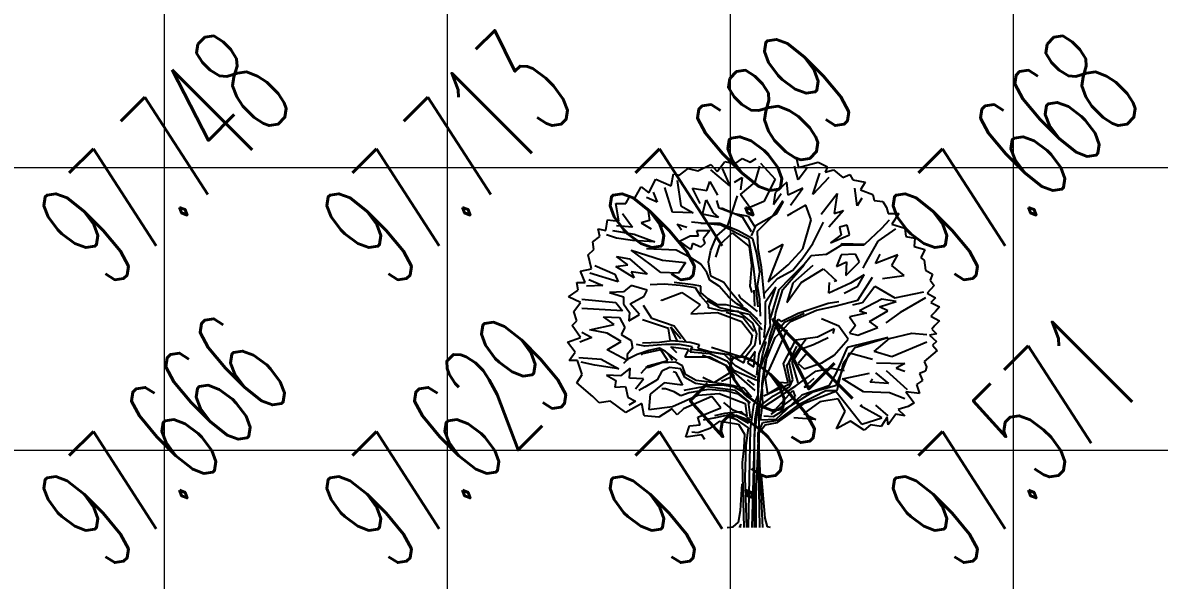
# Model space of a CAD drawing. Header units: millimetres. Extents: x 684983 to 685377, y 990360 to 990509.
# Drawn here: x 685051.01 to 685059.05, y 990417.12 to 990421.06 of the extents above; entities that cross this region are included whole.
import ezdxf

# ---------------------------------------------------------------- set-up
doc = ezdxf.new("R2010")
doc.units = ezdxf.units.MM
doc.layers.add('CASHEW TREE', color=7, linetype='Continuous')
doc.layers.add('trees', color=104, linetype='Continuous')
doc.layers.add('grid', color=8, linetype='Continuous', lineweight=9)
doc.layers.add('GRID LEVELS', color=7, linetype='Continuous', lineweight=13)
doc.styles.get("Standard").update_dxf_attribs({"font": 'RomanS'})

# ---------------------------------------------------------------- blocks, each defined once
blk = doc.blocks.new('A$C29B74AC5')
at = {"layer": 'trees', "color": 97, "true_color": 0x279b30}
for p, q in [((1.604, 3.823), (1.686, 3.93)), ((2.071, 3.913), (2.227, 3.741)), ((1.538, 3.897), (1.604, 3.823)), ((1.66, 3.856), (1.742, 3.667)), ((2.014, 3.708), (2.063, 3.88)), ((2.474, 3.732), (2.433, 3.88)), ((2.573, 3.864), (2.474, 3.732)), ((2.631, 3.576), (2.705, 3.806)), ((1.495, 3.617), (1.528, 3.716)), ((1.528, 3.716), (1.61, 3.568)), ((1.791, 3.708), (1.874, 3.757)), ((1.874, 3.757), (1.857, 3.626)), ((1.857, 3.576), (2.014, 3.708)), ((2.227, 3.741), (2.104, 3.502)), ((2.803, 3.757), (2.631, 3.576)), ((0.961, 3.494), (0.845, 3.543)), ((0.919, 3.601), (0.961, 3.494)), ((1.421, 3.478), (1.339, 3.642)), ((3.108, 3.453), (3.083, 3.642)), ((1.018, 3.223), (0.862, 3.42)), ((0.862, 3.42), (0.878, 3.297)), ((3.157, 3.535), (3.108, 3.453)), ((0.59, 3.371), (0.697, 3.223)), ((0.878, 3.297), (0.788, 3.272)), ((0.483, 3.19), (0.714, 3.149)), ((0.788, 3.272), (0.895, 3.206)), ((3.519, 3.206), (3.33, 3.075)), ((0.294, 2.812), (0.508, 2.721)), ((3.544, 2.927), (3.305, 2.836)), ((3.478, 2.812), (3.544, 2.927)), ((3.61, 2.705), (3.478, 2.812)), ((0.541, 2.639), (0.237, 2.729)), ((3.379, 2.672), (3.61, 2.705)), ((0.228, 2.664), (0.377, 2.598)), ((3.297, 2.59), (3.511, 2.466)), ((3.527, 2.425), (3.371, 2.45)), ((3.511, 2.466), (3.823, 2.532)), ((3.84, 2.466), (3.568, 2.31)), ((0.59, 2.327), (0.154, 2.351)), ((3.346, 2.368), (3.527, 2.425)), ((3.568, 2.31), (3.415, 2.199)), ((0.14, 2.039), (0.049, 2.17)), ((0.154, 2.096), (0.261, 2.039)), ((0.237, 2.121), (0.5, 2.179)), ((0.426, 2.088), (0.237, 2.121)), ((3.453, 2.031), (3.692, 2.088)), ((3.692, 2.088), (3.856, 2.072)), ((0, 1.99), (0.14, 2.039)), ((0.261, 2.039), (0.13, 1.99)), ((3.856, 1.99), (3.478, 1.833)), ((0.121, 1.825), (0.36, 1.809)), ((0.294, 1.743), (0.146, 1.776)), ((0.549, 1.702), (0.294, 1.743)), ((3.313, 1.768), (3.618, 1.759)), ((3.618, 1.759), (3.527, 1.71)), ((3.527, 1.71), (3.618, 1.677)), ((3.305, 1.661), (3.445, 1.546)), ((3.445, 1.546), (3.248, 1.562)), ((3.618, 1.381), (3.453, 1.447))]:
    blk.add_line(p, q, dxfattribs=at)
at = {"layer": 'trees', "color": 84, "true_color": 0x2aaf18}
for p, q in [((1.686, 3.93), (1.793, 3.905)), ((1.793, 3.905), (1.876, 3.963)), ((1.876, 3.963), (1.958, 3.922)), ((1.958, 3.922), (2.024, 3.963)), ((2.451, 3.971), (2.476, 3.864)), ((2.476, 3.864), (2.69, 3.922)), ((1.111, 3.667), (1.135, 3.798)), ((1.135, 3.798), (1.201, 3.782)), ((1.201, 3.782), (1.292, 3.856)), ((1.292, 3.856), (1.398, 3.831)), ((1.398, 3.831), (1.538, 3.897)), ((2.789, 3.872), (2.764, 3.815)), ((2.764, 3.815), (2.855, 3.839)), ((2.855, 3.839), (2.953, 3.757)), ((2.953, 3.757), (3.027, 3.79)), ((3.027, 3.79), (3.06, 3.732)), ((0.872, 3.593), (0.946, 3.741)), ((0.946, 3.741), (1.111, 3.667)), ((1.174, 3.724), (1.216, 3.453)), ((3.06, 3.732), (3.192, 3.708)), ((3.192, 3.708), (3.143, 3.626)), ((0.666, 3.552), (0.724, 3.543)), ((0.724, 3.543), (0.79, 3.658)), ((3.143, 3.626), (3.274, 3.576)), ((3.274, 3.576), (3.291, 3.511)), ((0.551, 3.289), (0.518, 3.478)), ((0.518, 3.478), (0.625, 3.478)), ((3.381, 3.502), (3.422, 3.437)), ((0.428, 3.305), (0.551, 3.289)), ((3.439, 3.371), (3.554, 3.371)), ((3.554, 3.371), (3.48, 3.256)), ((0.346, 3.124), (0.329, 3.206)), ((0.329, 3.206), (0.411, 3.19)), ((3.48, 3.256), (3.62, 3.215)), ((3.62, 3.215), (3.628, 3.124)), ((0.271, 3.067), (0.346, 3.124)), ((3.628, 3.124), (3.727, 3.108)), ((3.727, 3.108), (3.718, 3.017)), ((3.792, 2.894), (3.825, 2.869)), ((3.825, 2.869), (3.842, 2.762)), ((0.14, 2.754), (0.255, 2.779)), ((0.189, 2.631), (0.14, 2.754)), ((3.842, 2.762), (3.916, 2.721)), ((0.115, 2.549), (0.099, 2.631)), ((0.099, 2.631), (0.189, 2.631)), ((3.932, 2.598), (3.858, 2.516)), ((3.891, 2.655), (3.932, 2.598)), ((0.008, 2.475), (0.115, 2.549)), ((0.14, 2.417), (0.008, 2.475)), ((3.858, 2.516), (3.949, 2.466)), ((3.949, 2.466), (3.899, 2.417)), ((0.066, 2.318), (0.14, 2.417)), ((0.099, 2.22), (0.066, 2.318)), ((3.899, 2.417), (3.99, 2.368)), ((3.949, 2.318), (3.899, 2.269)), ((3.99, 2.368), (3.949, 2.318)), ((0.049, 2.17), (0.099, 2.22)), ((3.899, 2.269), (3.99, 2.22)), ((3.99, 2.22), (3.94, 2.17)), ((3.957, 2.08), (3.883, 2.064)), ((3.94, 2.17), (3.908, 2.129)), ((0.082, 1.883), (0, 1.99)), ((3.883, 2.064), (3.957, 1.998)), ((3.957, 1.998), (3.916, 1.957)), ((3.916, 1.957), (3.965, 1.899)), ((0.156, 1.644), (0.107, 1.792)), ((3.825, 1.784), (3.85, 1.726)), ((3.85, 1.726), (3.842, 1.677)), ((0.099, 1.554), (0.156, 1.644)), ((3.842, 1.677), (3.776, 1.652)), ((3.776, 1.652), (3.809, 1.578)), ((0.271, 1.406), (0.099, 1.554)), ((3.809, 1.578), (3.743, 1.537)), ((3.743, 1.537), (3.776, 1.439)), ((0.337, 1.34), (0.271, 1.406)), ((0.461, 1.357), (0.337, 1.34)), ((0.625, 1.233), (0.461, 1.357)), ((3.776, 1.439), (3.628, 1.455)), ((0.798, 1.332), (0.625, 1.233)), ((1.119, 1.274), (0.979, 1.184)), ((3.371, 1.176), (3.141, 1.307)), ((3.546, 1.266), (3.62, 1.2)), ((3.718, 1.34), (3.653, 1.299)), ((0.979, 1.184), (0.823, 1.2)), ((1.308, 1.093), (1.423, 1.102)), ((3.036, 1.143), (2.887, 1.061)), ((3.184, 1.044), (3.036, 1.143)), ((3.157, 1.11), (3.371, 1.176)), ((3.249, 1.102), (3.184, 1.044)), ((3.365, 1.085), (3.249, 1.102)), ((3.43, 1.184), (3.365, 1.085)), ((3.439, 1.102), (3.43, 1.184)), ((3.521, 1.217), (3.439, 1.102)), ((3.62, 1.2), (3.521, 1.217)), ((1.267, 0.97), (1.308, 1.093)), ((1.44, 0.995), (1.267, 0.97)), ((1.473, 0.945), (1.44, 0.995))]:
    blk.add_line(p, q, dxfattribs=at)
at = {"layer": 'trees', "color": 97, "true_color": 0x25742c}
for p, q in [((2.69, 3.922), (2.789, 3.872)), ((2.367, 3.568), (2.351, 3.708)), ((0.79, 3.658), (0.872, 3.593)), ((1.339, 3.642), (1.495, 3.617)), ((1.956, 3.437), (1.857, 3.576)), ((2.227, 3.593), (2.211, 3.469)), ((2.211, 3.469), (2.293, 3.585)), ((2.524, 3.642), (2.367, 3.568)), ((2.392, 3.461), (2.524, 3.642)), ((2.721, 3.363), (2.894, 3.585)), ((1.216, 3.453), (1.347, 3.379)), ((1.446, 3.363), (1.487, 3.519)), ((1.487, 3.519), (1.561, 3.379)), ((1.627, 3.428), (1.602, 3.511)), ((1.775, 3.371), (1.627, 3.428)), ((1.882, 3.33), (1.652, 3.428)), ((2.195, 3.338), (2.31, 3.511)), ((2.244, 3.371), (2.318, 3.502)), ((2.557, 3.461), (2.4, 3.371)), ((2.614, 3.305), (2.557, 3.461)), ((0.411, 3.19), (0.428, 3.305)), ((1.347, 3.379), (1.125, 3.387)), ((1.619, 3.33), (1.446, 3.363)), ((1.561, 3.379), (1.619, 3.33)), ((1.94, 3.338), (1.775, 3.371)), ((2.4, 3.371), (2.355, 3.348)), ((2.96, 3.404), (2.803, 3.223)), ((2.861, 3.371), (2.96, 3.404)), ((3.371, 3.215), (3.453, 3.305)), ((1.223, 3.193), (1.174, 3.256)), ((1.405, 3.132), (1.388, 3.19)), ((1.635, 3.264), (1.43, 3.264)), ((3.001, 3.247), (2.918, 3.223)), ((2.918, 3.223), (2.935, 3.141)), ((3.025, 3.141), (3.001, 3.247)), ((0.525, 3.108), (0.418, 3.141)), ((0.697, 3.083), (0.525, 3.108)), ((0.936, 3.067), (0.697, 3.083)), ((0.714, 3.149), (0.936, 3.067)), ((1.199, 3.075), (1.314, 3.132)), ((1.323, 2.984), (1.199, 3.075)), ((1.314, 3.132), (1.405, 3.132)), ((1.339, 3.05), (1.323, 2.984)), ((1.43, 3.009), (1.339, 3.05)), ((1.471, 3.05), (1.43, 3.009)), ((1.454, 3.099), (1.471, 3.05)), ((2.935, 3.141), (2.82, 3.058)), ((2.82, 3.058), (3.025, 3.141)), ((2.935, 3.04), (2.943, 3.05)), ((3.33, 3.075), (3.19, 2.828)), ((0.887, 2.828), (0.681, 2.976)), ((1.166, 2.976), (0.845, 2.993)), ((1.323, 2.894), (1.166, 2.976)), ((2.779, 2.935), (2.943, 3.034)), ((3.091, 2.935), (2.935, 2.927)), ((2.943, 3.034), (3.182, 3.034)), ((3.132, 2.853), (3.091, 2.935)), ((3.305, 2.836), (3.354, 2.935)), ((0.516, 2.803), (0.648, 2.82)), ((0.648, 2.82), (0.525, 2.91)), ((0.525, 2.91), (0.664, 2.886)), ((0.664, 2.886), (0.854, 2.721)), ((1.002, 2.738), (0.887, 2.828)), ((2.935, 2.927), (2.886, 2.803)), ((2.886, 2.803), (2.993, 2.853)), ((2.993, 2.853), (2.984, 2.705)), ((2.984, 2.705), (3.132, 2.853)), ((3.19, 2.828), (3.167, 2.784)), ((0.508, 2.721), (0.541, 2.639)), ((0.714, 2.68), (0.516, 2.803)), ((0.681, 2.746), (0.714, 2.68)), ((3.182, 2.713), (3.034, 2.623)), ((3.116, 2.59), (3.182, 2.713)), ((3.116, 2.442), (3.272, 2.688)), ((0.681, 2.598), (0.599, 2.532)), ((0.854, 2.549), (0.681, 2.598)), ((1.035, 2.614), (0.887, 2.606)), ((2.803, 2.516), (2.812, 2.631)), ((3.034, 2.623), (2.803, 2.516)), ((2.886, 2.647), (2.86, 2.64)), ((2.968, 2.516), (3.116, 2.59)), ((3.165, 2.417), (3.297, 2.59)), ((0.599, 2.532), (0.451, 2.524)), ((0.451, 2.524), (0.599, 2.475)), ((0.599, 2.475), (0.599, 2.401)), ((0.821, 2.483), (0.854, 2.549)), ((1, 2.444), (1.01, 2.442)), ((2.869, 2.376), (3.116, 2.442)), ((3.371, 2.45), (3.132, 2.327)), ((0.516, 2.417), (0.59, 2.327)), ((0.599, 2.401), (0.664, 2.31)), ((0.771, 2.286), (0.673, 2.401)), ((0.903, 2.244), (0.813, 2.384)), ((2.672, 2.335), (2.869, 2.376)), ((2.795, 2.409), (2.91, 2.425)), ((3.061, 2.392), (3.165, 2.417)), ((3.132, 2.327), (3.206, 2.302)), ((3.239, 2.212), (3.437, 2.327)), ((3.437, 2.327), (3.346, 2.368)), ((0.5, 2.179), (0.385, 2.261)), ((0.385, 2.261), (0.557, 2.253)), ((0.557, 2.253), (0.615, 2.146)), ((0.664, 2.31), (0.656, 2.22)), ((0.656, 2.22), (0.771, 2.286)), ((2.91, 2.162), (2.726, 2.239)), ((3.206, 2.302), (3.025, 2.261)), ((3.025, 2.261), (3.091, 2.17)), ((3.33, 2.146), (3.239, 2.212)), ((0.574, 1.998), (0.426, 2.088)), ((0.615, 2.146), (0.574, 2.072)), ((2.68, 2.047), (2.861, 2.138)), ((2.861, 2.138), (2.845, 2.084)), ((3.009, 2.022), (2.91, 2.162)), ((3.091, 2.17), (3.025, 2.088)), ((3.025, 2.088), (3.116, 2.064)), ((3.116, 2.064), (3.33, 2.146)), ((0.426, 1.907), (0.574, 1.998)), ((0.574, 2.072), (0.681, 2.006)), ((0.681, 2.006), (0.697, 1.924)), ((1.981, 1.924), (2.014, 1.965)), ((2.639, 1.965), (2.795, 2.039)), ((2.861, 1.85), (3.009, 2.022)), ((3.437, 2.039), (3.001, 1.932)), ((3.083, 1.932), (3.437, 2.039)), ((3.289, 1.891), (3.453, 2.031)), ((0.016, 1.792), (0.082, 1.883)), ((0.64, 1.792), (0.426, 1.907)), ((0.697, 1.924), (0.64, 1.858)), ((0.64, 1.858), (0.64, 1.792)), ((0.87, 1.899), (0.747, 1.858)), ((0.804, 1.866), (0.79, 1.852)), ((1.002, 1.907), (0.804, 1.866)), ((0.985, 1.924), (0.87, 1.899)), ((2.59, 1.852), (2.557, 1.858)), ((2.729, 1.768), (2.861, 1.85)), ((3.001, 1.932), (2.877, 1.652)), ((2.96, 1.768), (3.083, 1.932)), ((3.025, 1.874), (3.272, 1.809)), ((3.478, 1.833), (3.289, 1.891)), ((0.107, 1.792), (0.016, 1.792)), ((0.36, 1.809), (0.549, 1.702)), ((0.673, 1.71), (0.566, 1.628)), ((0.648, 1.809), (0.599, 1.759)), ((0.664, 1.603), (0.673, 1.71)), ((0.789, 1.658), (0.862, 1.735)), ((0.87, 1.718), (0.837, 1.718)), ((0.862, 1.735), (1.076, 1.792)), ((1.01, 1.768), (0.87, 1.718)), ((1.158, 1.776), (1.01, 1.768)), ((1.092, 1.718), (1.01, 1.677)), ((1.216, 1.702), (1.092, 1.718)), ((1.232, 1.735), (1.158, 1.776)), ((1.265, 1.644), (1.232, 1.735)), ((2.54, 1.702), (2.729, 1.768)), ((2.663, 1.677), (2.828, 1.71)), ((2.828, 1.71), (2.968, 1.685)), ((0.566, 1.628), (0.418, 1.636)), ((0.418, 1.636), (0.516, 1.578)), ((0.813, 1.595), (0.664, 1.603)), ((0.73, 1.488), (0.813, 1.595)), ((0.961, 1.587), (0.829, 1.505)), ((1.01, 1.677), (0.961, 1.587)), ((1.133, 1.675), (1.158, 1.669)), ((1.158, 1.669), (1.232, 1.529)), ((1.257, 1.611), (1.216, 1.702)), ((1.372, 1.546), (1.257, 1.611)), ((1.38, 1.578), (1.265, 1.644)), ((2.641, 1.598), (2.54, 1.505)), ((2.877, 1.652), (2.803, 1.521)), ((2.951, 1.595), (3.238, 1.656)), ((3.174, 1.455), (2.951, 1.595)), ((3.248, 1.562), (3.272, 1.595)), ((0.516, 1.578), (0.508, 1.505)), ((0.508, 1.505), (0.623, 1.513)), ((0.623, 1.513), (0.648, 1.398)), ((0.829, 1.505), (0.763, 1.472)), ((1.035, 1.554), (0.887, 1.431)), ((1.051, 1.488), (1.01, 1.488)), ((1.232, 1.529), (1.035, 1.554)), ((1.142, 1.455), (1.051, 1.488)), ((1.471, 1.513), (1.249, 1.472)), ((1.512, 1.48), (1.306, 1.447)), ((2.54, 1.505), (2.634, 1.523)), ((2.77, 1.472), (2.894, 1.472)), ((0.648, 1.398), (0.73, 1.357)), ((0.73, 1.357), (0.656, 1.315)), ((0.887, 1.431), (0.87, 1.266)), ((1.125, 1.299), (1.397, 1.422)), ((1.216, 1.414), (1.142, 1.455)), ((1.306, 1.447), (1.216, 1.414)), ((1.547, 1.406), (1.242, 1.274)), ((1.645, 1.283), (1.547, 1.406)), ((2.904, 1.381), (2.707, 1.348)), ((2.978, 1.25), (2.904, 1.381)), ((0.823, 1.2), (0.798, 1.332)), ((0.87, 1.266), (1.125, 1.299)), ((1.176, 1.209), (1.119, 1.274)), ((1.242, 1.274), (1.176, 1.209)), ((3.141, 1.307), (3.162, 1.316)), ((3.653, 1.299), (3.546, 1.266)), ((1.423, 1.102), (1.398, 1.184)), ((1.586, 1.176), (1.454, 1.151)), ((1.332, 1.027), (1.397, 1.019)), ((1.397, 1.019), (1.536, 1.069))]:
    blk.add_line(p, q, dxfattribs=at)
at = {"layer": 'trees', "color": 62, "true_color": 0xacc205}
for p, q in [((1.742, 3.667), (1.536, 3.839)), ((2.351, 3.708), (2.227, 3.593)), ((0.625, 3.478), (0.666, 3.552)), ((1.125, 3.387), (1.043, 3.65)), ((2.894, 3.585), (2.861, 3.371)), ((2.104, 3.502), (1.956, 3.437)), ((3.291, 3.511), (3.381, 3.502)), ((3.422, 3.437), (3.439, 3.371)), ((0.697, 3.223), (0.525, 3.239)), ((1.174, 3.256), (1.279, 3.225)), ((2.631, 3.05), (2.746, 3.28)), ((3.19, 3.042), (3.371, 3.215)), ((0.28, 2.984), (0.271, 3.067)), ((2.943, 3.05), (3.19, 3.042)), ((0.222, 2.927), (0.28, 2.984)), ((0.681, 2.976), (1.018, 2.869)), ((3.718, 3.017), (3.834, 2.984)), ((3.834, 2.984), (3.792, 2.894)), ((0.255, 2.779), (0.222, 2.927)), ((0.854, 2.721), (0.681, 2.746)), ((3.916, 2.721), (3.891, 2.655)), ((0.377, 2.598), (0.204, 2.59)), ((0.154, 2.45), (0.516, 2.417)), ((0.673, 2.401), (0.821, 2.483)), ((3.908, 2.129), (3.957, 2.08)), ((0.829, 1.948), (0.738, 1.965)), ((0.747, 1.858), (0.648, 1.809)), ((3.965, 1.899), (3.825, 1.784)), ((3.419, 1.687), (3.642, 1.48)), ((2.877, 1.463), (3.157, 1.11)), ((3.453, 1.447), (3.174, 1.455)), ((3.628, 1.455), (3.718, 1.34)), ((2.887, 1.061), (2.978, 1.25)), ((3.304, 1.315), (3.437, 1.2))]:
    blk.add_line(p, q, dxfattribs=at)
at = {"layer": 'trees', "color": 49, "true_color": 0x594322}
for p, q in [((1.717, 3.231), (1.824, 3.56)), ((2.524, 2.993), (2.614, 3.305)), ((1.989, 3.099), (1.824, 3.19)), ((1.997, 2.779), (1.948, 3.091)), ((1.948, 3.017), (1.972, 2.812)), ((2.063, 2.746), (2.03, 2.943)), ((2.079, 2.795), (2.046, 2.993)), ((2.31, 3.042), (2.203, 2.771)), ((1.495, 2.738), (1.43, 2.828)), ((1.536, 2.697), (1.512, 2.853)), ((1.972, 2.812), (1.956, 2.59)), ((2.153, 2.639), (2.367, 2.82)), ((2.31, 2.557), (2.54, 2.82)), ((2.631, 2.812), (2.417, 2.623)), ((2.54, 2.828), (2.614, 2.919)), ((2.038, 2.59), (2.063, 2.746)), ((2.112, 2.458), (2.079, 2.795)), ((2.203, 2.771), (2.153, 2.639)), ((2.252, 2.672), (2.417, 2.762)), ((2.507, 2.631), (2.746, 2.779)), ((2.746, 2.779), (2.886, 2.647)), ((1.372, 2.573), (1.207, 2.598)), ((1.43, 2.59), (1.347, 2.606)), ((1.956, 2.59), (1.976, 2.524)), ((2.063, 2.45), (2.038, 2.59)), ((2.112, 2.516), (2.252, 2.672)), ((2.162, 2.368), (2.236, 2.582)), ((2.269, 2.557), (2.392, 2.68)), ((2.351, 2.417), (2.507, 2.631)), ((2.038, 2.318), (1.857, 2.466)), ((1.997, 2.549), (2.005, 2.376)), ((2.071, 2.269), (2.063, 2.45)), ((2.178, 2.244), (2.269, 2.557)), ((2.236, 2.31), (2.31, 2.557)), ((1.635, 2.36), (1.495, 2.434)), ((1.931, 2.335), (1.816, 2.401)), ((1.989, 2.195), (1.833, 2.318)), ((1.964, 2.31), (1.857, 2.351)), ((2.038, 2.236), (1.931, 2.335)), ((2.121, 2.417), (2.121, 2.195)), ((2.178, 2.162), (2.162, 2.368)), ((2.392, 2.212), (2.672, 2.335)), ((1.084, 2.138), (0.804, 2.228)), ((1.61, 2.31), (1.866, 2.212)), ((2.112, 1.652), (2.17, 2.047)), ((2.45, 2.014), (2.68, 2.047)), ((2.499, 1.916), (2.639, 1.965)), ((1.109, 1.94), (1.298, 1.916)), ((1.314, 1.883), (1.339, 1.94)), ((1.685, 1.858), (1.314, 1.916)), ((1.397, 1.924), (1.528, 1.891)), ((1.709, 1.735), (1.446, 1.85)), ((1.528, 1.891), (1.734, 1.858)), ((1.857, 1.833), (1.545, 1.931)), ((1.734, 1.858), (1.89, 1.768)), ((2.03, 1.636), (2.055, 1.866)), ((2.046, 1.611), (2.096, 1.866)), ((2.022, 1.611), (1.8, 1.735)), ((2.088, 1.546), (2.121, 1.776)), ((2.474, 1.554), (2.408, 1.776)), ((1.569, 1.554), (1.452, 1.611)), ((2.03, 1.578), (1.783, 1.685)), ((2.014, 1.472), (1.841, 1.62)), ((2.005, 1.529), (1.931, 1.587)), ((2.046, 1.422), (2.063, 1.694)), ((2.046, 1.357), (2.046, 1.611)), ((2.071, 1.381), (2.112, 1.652)), ((2.121, 1.603), (2.145, 1.431)), ((1.495, 1.529), (1.372, 1.546)), ((1.578, 1.554), (1.38, 1.578)), ((1.66, 1.529), (1.495, 1.529)), ((1.709, 1.463), (1.512, 1.48)), ((1.89, 1.496), (1.75, 1.529)), ((1.948, 1.414), (1.791, 1.505)), ((1.964, 1.34), (1.8, 1.472)), ((1.972, 1.398), (1.89, 1.496)), ((2.096, 1.307), (2.088, 1.546)), ((2.088, 1.283), (2.45, 1.521)), ((2.145, 1.431), (2.269, 1.505)), ((2.211, 1.414), (2.384, 1.513)), ((1.397, 1.422), (1.627, 1.439)), ((1.627, 1.439), (1.907, 1.332)), ((1.94, 1.348), (1.833, 1.431)), ((1.964, 1.176), (1.94, 1.348)), ((1.997, 1.315), (2.046, 1.422)), ((2.014, 1.167), (2.046, 1.357)), ((2.046, 1.291), (2.211, 1.414)), ((2.055, 1.225), (2.071, 1.381)), ((1.907, 1.332), (1.923, 1.2)), ((1.964, 1.061), (1.997, 1.315)), ((2.005, 0.995), (2.046, 1.291)), ((2.071, 1.151), (2.088, 1.283)), ((1.94, 0), (1.964, 1.061)), ((2.063, 0), (2.046, 1.011))]:
    blk.add_line(p, q, dxfattribs=at)
at = {"layer": 'trees', "color": 47, "true_color": 0x8d6a35}
for p, q in [((1.972, 3.173), (1.882, 3.33)), ((2.014, 3.223), (1.94, 3.338)), ((2.022, 3.247), (2.244, 3.371)), ((2.038, 3.182), (2.195, 3.338)), ((1.643, 3.247), (1.331, 3.28)), ((1.388, 3.19), (1.528, 3.19)), ((1.528, 3.19), (1.454, 3.099)), ((1.602, 3.132), (1.717, 3.231)), ((1.824, 3.19), (1.635, 3.264)), ((1.972, 3.132), (2.022, 3.247)), ((2.046, 2.993), (2.038, 3.182)), ((1.536, 2.976), (1.602, 3.132)), ((1.767, 3.165), (1.948, 3.017)), ((2.03, 2.943), (1.989, 3.099)), ((2.524, 2.894), (2.631, 3.05)), ((1.512, 2.853), (1.536, 2.976)), ((1.59, 2.904), (1.635, 3.034)), ((2.157, 2.971), (2.162, 2.96)), ((2.162, 2.96), (2.31, 3.042)), ((2.367, 2.82), (2.524, 2.993)), ((2.614, 2.919), (2.779, 2.935)), ((1.018, 2.869), (1.265, 2.845)), ((1.265, 2.845), (1.191, 2.729)), ((1.43, 2.828), (1.323, 2.894)), ((2.392, 2.68), (2.54, 2.828)), ((2.417, 2.762), (2.524, 2.894)), ((2.632, 2.812), (2.631, 2.812)), ((1.191, 2.729), (1.002, 2.738)), ((1.528, 2.655), (1.495, 2.738)), ((1.676, 2.631), (1.536, 2.697)), ((1.207, 2.598), (1.035, 2.614)), ((1.347, 2.606), (1.142, 2.631)), ((1.43, 2.483), (1.372, 2.573)), ((1.43, 2.524), (1.43, 2.59)), ((1.627, 2.59), (1.528, 2.655)), ((1.726, 2.475), (1.627, 2.59)), ((1.742, 2.54), (1.676, 2.631)), ((2.417, 2.623), (2.351, 2.417)), ((1.01, 2.442), (1.224, 2.524)), ((1.224, 2.524), (1.421, 2.392)), ((1.512, 2.45), (1.43, 2.524)), ((1.61, 2.392), (1.512, 2.45)), ((1.816, 2.401), (1.726, 2.475)), ((1.857, 2.466), (1.836, 2.502)), ((1.421, 2.392), (1.323, 2.294)), ((1.512, 2.36), (1.512, 2.392)), ((1.652, 2.327), (1.512, 2.36)), ((1.701, 2.392), (1.61, 2.392)), ((1.948, 2.286), (1.635, 2.36)), ((1.833, 2.318), (1.652, 2.327)), ((1.857, 2.351), (1.701, 2.392)), ((2.474, 2.302), (2.795, 2.409)), ((1.142, 2.162), (0.903, 2.244)), ((1.323, 2.294), (1.61, 2.31)), ((1.882, 2.253), (1.701, 2.31)), ((1.866, 2.212), (1.981, 2.064)), ((1.997, 2.105), (1.882, 2.253)), ((2.088, 2.121), (1.948, 2.286)), ((2.079, 2.179), (1.964, 2.31)), ((2.17, 2.047), (2.219, 2.203)), ((2.211, 2.088), (2.26, 2.236)), ((2.219, 2.203), (2.236, 2.31)), ((2.227, 2.039), (2.392, 2.212)), ((2.26, 2.236), (2.293, 2.212)), ((2.26, 2.121), (2.326, 2.203)), ((2.293, 2.212), (2.474, 2.302)), ((2.326, 2.203), (2.54, 2.302)), ((1.1, 2.014), (1.084, 2.138)), ((1.174, 2.006), (1.109, 2.154)), ((1.109, 2.154), (1.216, 2.031)), ((1.273, 1.99), (1.142, 2.162)), ((2.03, 2.08), (1.989, 2.195)), ((2.014, 1.965), (2.03, 2.08)), ((2.055, 1.866), (2.178, 2.162)), ((2.055, 2.146), (2.063, 1.965)), ((2.063, 1.694), (2.211, 2.088)), ((2.121, 2.195), (2.104, 2.039)), ((0.804, 1.981), (0.985, 1.99)), ((1.051, 1.965), (0.829, 1.948)), ((0.985, 1.99), (1.117, 2.006)), ((1.199, 1.965), (1.051, 1.965)), ((1.117, 2.006), (1.314, 1.99)), ((1.339, 1.94), (1.199, 1.965)), ((1.314, 1.99), (1.413, 1.965)), ((1.413, 1.965), (1.397, 1.924)), ((1.964, 1.965), (1.857, 1.833)), ((2.096, 1.866), (2.129, 1.998)), ((2.121, 1.776), (2.227, 2.039)), ((2.318, 1.759), (2.45, 2.014)), ((2.351, 1.743), (2.557, 2.022)), ((1.051, 1.891), (0.985, 1.924)), ((1.076, 1.792), (1.002, 1.907)), ((1.174, 1.792), (1.051, 1.891)), ((1.125, 1.792), (1.076, 1.866)), ((1.171, 1.876), (1.166, 1.883)), ((1.298, 1.916), (1.257, 1.833)), ((1.257, 1.833), (1.528, 1.833)), ((1.528, 1.866), (1.314, 1.883)), ((1.717, 1.784), (1.528, 1.866)), ((1.528, 1.833), (1.693, 1.743)), ((1.8, 1.735), (1.685, 1.858)), ((1.89, 1.768), (1.915, 1.842)), ((1.915, 1.842), (1.981, 1.924)), ((2.014, 1.891), (1.931, 1.768)), ((1.997, 1.726), (2.014, 1.891)), ((2.376, 1.776), (2.458, 1.948)), ((2.408, 1.776), (2.499, 1.916)), ((2.557, 1.858), (2.474, 1.759)), ((2.886, 1.529), (3.025, 1.874)), ((1.693, 1.743), (1.742, 1.661)), ((1.841, 1.62), (1.709, 1.735)), ((1.783, 1.685), (1.717, 1.784)), ((1.931, 1.768), (1.997, 1.726)), ((2.367, 1.554), (2.318, 1.759)), ((2.392, 1.546), (2.351, 1.743)), ((2.417, 1.587), (2.376, 1.776)), ((2.474, 1.759), (2.54, 1.702)), ((2.894, 1.472), (2.96, 1.768)), ((1.742, 1.661), (1.569, 1.554)), ((1.652, 1.57), (1.791, 1.636)), ((2.384, 1.513), (2.417, 1.587)), ((2.45, 1.521), (2.663, 1.677)), ((1.8, 1.472), (1.471, 1.513)), ((1.75, 1.529), (1.578, 1.554)), ((1.791, 1.505), (1.66, 1.529)), ((2.186, 1.217), (2.417, 1.472)), ((2.269, 1.505), (2.269, 1.562)), ((2.269, 1.562), (2.367, 1.554)), ((2.417, 1.472), (2.441, 1.406)), ((2.499, 1.332), (2.77, 1.472)), ((2.803, 1.521), (2.515, 1.422)), ((2.631, 1.455), (2.886, 1.529)), ((1.775, 1.258), (1.677, 1.343)), ((1.833, 1.431), (1.709, 1.463)), ((2.441, 1.406), (2.186, 1.217)), ((2.211, 1.192), (2.631, 1.455)), ((2.707, 1.348), (2.534, 1.225)), ((2.548, 1.34), (2.877, 1.463)), ((1.398, 1.184), (1.645, 1.283)), ((1.685, 1.225), (1.578, 1.2)), ((1.866, 1.241), (1.685, 1.225)), ((1.923, 1.2), (1.775, 1.258)), ((1.964, 1.151), (1.866, 1.241)), ((2.055, 1.102), (2.055, 1.225)), ((2.252, 1.126), (2.548, 1.34)), ((2.26, 1.151), (2.499, 1.332)), ((2.534, 1.225), (2.665, 1.159)), ((1.536, 1.069), (1.635, 1.143)), ((1.767, 1.217), (1.586, 1.176)), ((1.635, 1.143), (1.833, 1.11)), ((1.824, 1.151), (1.734, 1.184)), ((1.94, 1.118), (1.767, 1.217)), ((1.94, 1.069), (1.824, 1.151)), ((1.833, 1.11), (1.898, 1.003)), ((2.022, 0.354), (2.055, 1.102)), ((2.046, 1.011), (2.096, 1.126)), ((2.055, 1.019), (2.121, 1.102)), ((2.236, 1.159), (2.071, 1.151)), ((2.096, 1.126), (2.26, 1.151)), ((2.104, 1.2), (2.211, 1.192)), ((2.121, 1.102), (2.252, 1.126)), ((2.665, 1.159), (2.427, 1.176)), ((1.898, 1.003), (1.89, 0.855)), ((1.915, 0.88), (1.94, 1.069)), ((2.005, 0.403), (2.005, 0.995)), ((2.055, 0.839), (2.055, 1.019)), ((1.907, 0.534), (1.915, 0.88)), ((2.096, 0), (2.055, 0.839)), ((1.923, 0), (1.907, 0.534)), ((2.121, 0.099), (2.079, 0.559)), ((1.857, 0.181), (1.874, 0.469)), ((2.005, 0), (2.005, 0.403)), ((2.022, 0), (2.022, 0.354)), ((1.833, 0.058), (1.857, 0.181)), ((1.712, 0), (1.775, 0.008)), ((1.775, 0.008), (1.833, 0.058)), ((1.859, 0.034), (1.841, 0)), ((1.856, 0), (1.859, 0.034)), ((2.145, 0.008), (2.121, 0.099)), ((2.177, 0), (2.145, 0.008))]:
    blk.add_line(p, q, dxfattribs=at)
at = {"layer": 'trees', "color": 45, "true_color": 0xba8d4a}
for p, q in [((1.948, 3.091), (1.643, 3.247)), ((1.635, 3.034), (1.767, 3.165)), ((2.046, 2.368), (1.997, 2.779)), ((2.236, 2.582), (2.121, 2.417)), ((1.512, 2.392), (1.43, 2.483)), ((1.882, 2.376), (1.742, 2.54)), ((2.353, 2.121), (2.121, 1.603)), ((1.981, 2.064), (1.964, 1.965)), ((1.166, 1.883), (1.109, 1.94)), ((2.104, 1.414), (2.392, 1.546)), ((2.515, 1.422), (2.236, 1.159)), ((1.981, 0), (2.014, 1.167)), ((1.89, 0.855), (1.874, 0.699)), ((1.874, 0.699), (1.89, 0))]:
    blk.add_line(p, q, dxfattribs=at)

msp = doc.modelspace()

# ---------------------------------------------------------------- linework, layer by layer
at = {"layer": 'grid'}
for p, q in [((685052.0136, 990509.1548), (685052.0136, 990370.8996)), ((685054.0136, 990509.1548), (685054.0136, 990370.8996)), ((685056.0136, 990509.1548), (685056.0136, 990370.8996)), ((685058.0136, 990509.1548), (685058.0136, 990370.8996)), ((685085.1957, 990420.0381), (684982.7636, 990420.0381)), ((685085.1957, 990418.0381), (684982.7636, 990418.0381))]:
    msp.add_line(p, q, dxfattribs=at)

# ---------------------------------------------------------------- block references
at = {"layer": 'CASHEW TREE', "xscale": 0.6585748485127708, "yscale": 0.6585748485127708, "zscale": 0.6585748485127708}
msp.add_blockref('A$C29B74AC5', (685054.8643, 990417.4938, 97.568), dxfattribs=at)

# ---------------------------------------------------------------- texts
at = {"layer": 'GRID LEVELS', "width": 0.5}
for s, p in [('97.748', (685051.63, 990419.1578, 97.7485)), ('97.713', (685053.63, 990419.1578, 97.713)), ('97.689', (685055.63, 990419.1578, 97.6892)), ('97.668', (685057.63, 990419.1578, 97.6675)), ('97.666', (685051.63, 990417.1578, 97.6661)), ('97.629', (685053.63, 990417.1578, 97.6291)), ('97.594', (685055.63, 990417.1578, 97.594)), ('97.571', (685057.63, 990417.1578, 97.571))]:
    msp.add_text(s, height=0.8, rotation=45, dxfattribs=at).set_placement(p)

doc.saveas('drawing.dxf')
